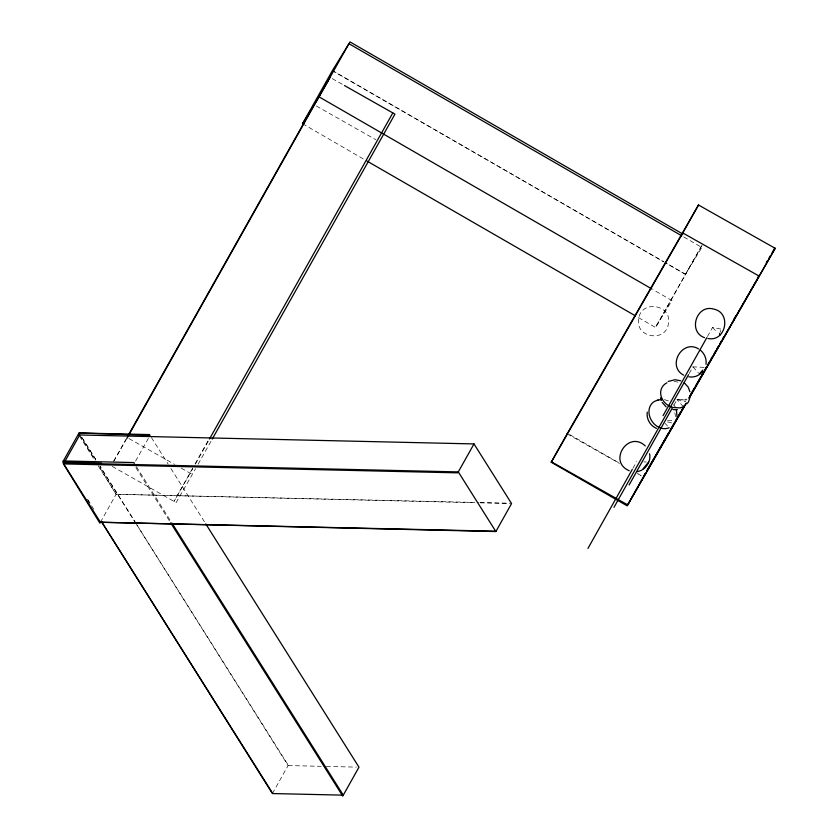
<?xml version="1.0" encoding="UTF-8"?>
<svg xmlns="http://www.w3.org/2000/svg" width="838" height="838" viewBox="0 0 838 838"><rect width="100%" height="100%" fill="white"/><g stroke="black" fill="none" stroke-linecap="round" stroke-linejoin="round"><path stroke-width="0.63" stroke-dasharray="4.19 3.14" d="M719.947 332.571L720.816 330.423M100.424 522.252L116.126 494.273L98.591 465.729M135.588 461.11L148.776 437.604M272.402 793.544L288.094 765.565L136.688 524.693M632.92 468.295L636.691 461.581M689.182 373.57L692.953 366.855L704.863 367.379M673.878 405.215L677.02 399.611L687.003 399.192M113.685 461.214L125.857 439.562M192.583 468.348L174.011 501.386L192.782 468.683M195.139 463.802L208.599 439.856M195.348 464.126L208.819 440.18M112.25 466.41L176.137 502.591L195.558 468.756M198.124 464.189L211.595 440.243M702.076 245.146L655.505 327.428L637.404 316.984M707.44 336.541L712.551 327.459L721.864 329.271M701.448 246.236L655.505 327.428L672.013 300.591L653.053 289.644M113.643 461.403L127.334 437.625L174.503 464.336M685.39 274.277L665.026 262.524L685.39 274.277L701.898 247.44L682.939 236.494M667.551 420.54L673.783 420.278M98.14 465.719L116.126 494.273L478.634 502.496M479.944 502.528L511.358 503.24M116.126 494.273L475.02 502.716M480.237 502.842L508.949 503.512M288.094 765.565L321.122 766.32M326.349 766.435L356.37 767.116M683.452 406.776L677.02 399.611L687.736 400.093M643.835 461.895L646.213 462M664.398 399.632L669.583 401.276M677.02 399.611L685.819 401.643M667.561 421.933L672.568 423.106M332.183 78.583L343.412 84.942M316.366 106.017L375.874 139.726M567.137 433.833L619.492 463.414M637.697 473.69L641.112 475.628L637.718 473.659M181.238 468.159L192.352 474.455M569.714 434.597L619.586 463.236M332.445 70.549L663.895 261.865L333.482 71.345M302.56 123.699L364.698 159.733M665.026 423.379L667.498 425.997M712.551 327.459L717.38 332.655M692.953 366.855L698.588 373.12M673.689 404.88L675.166 406.755M151.427 437.583L168.134 464.126M170.921 468.547L205.048 522.744M136.416 466.661L171.245 521.969M135.882 467.614L170.02 521.812M136.804 524.693L288.492 765.576M79.463 436.053L94.684 460.219M87.707 499.626L94.663 510.677M87.655 499.626L90.431 504.047M79.715 434.974L95.228 460.23M674.014 381.468A15.094 12.727 29.9 0 1 677.806 382.149M674.81 412.925A15.094 12.277 56.3 0 1 675.376 416.643M638.671 318.89C634.921 337.892 666.21 342.899 668.441 323.478C672.181 304.477 640.902 299.47 638.671 318.89M95.752 459.496L81.139 436.294L95.721 459.496M136.102 523.582L99.921 466.127L135.997 523.582"/><path stroke-width="1.26" d="M647.282 412.118C646.224 418.832 650.225 425.861 656.521 428.386M677.052 416.706L676.329 409.541M706.005 364.331C706.822 358.894 704.465 353.343 700.17 349.98M79.044 432.984L150.033 435.372L149.531 434.576L79.044 432.984L62.819 461.906L101.534 463.205M78.772 434.953L474.004 443.931L511.568 503.575L495.866 531.554L458.302 471.909L63.08 462.932L100.424 522.252L99.9 523.195L63.479 463.906L79.715 434.974M474.004 443.931L457.768 472.852L63.479 463.906M643.385 476.906L627.159 505.838L551.215 462.22L567.452 433.288M682.268 233.928L698.504 204.996L775.181 248.32L689.025 398.511M587.962 548.398L632.292 469.416M663.057 415.669L706.801 337.672M613.961 507.346L688.553 374.691M629.129 484.951L672.621 407.446L680.079 407.897L683.452 406.776M128.413 435.016L305.242 120.546M306.436 118.42L311.642 109.15M126.852 438.484L329.942 77.316L324.903 86.042M681.807 235.845L348.954 43.702L332.351 70.696L302.466 123.846L319.069 96.862L349.97 41.9L682.823 234.043M209.458 439.039L392.823 112.931M212.234 439.102L394.96 114.136L344.533 85.581M567.137 433.833L698.504 204.996M551.215 462.22L682.802 232.974L759.49 276.289M668.755 432.733L646.643 471.249L684.489 405.613M670.054 430.46L674.6 422.53M675.91 420.267L677.858 416.863M679.157 414.601L680.456 412.338M681.755 410.075L684.363 405.54M690.858 394.216L694.765 387.418M696.064 385.145L700.62 377.215M701.919 374.953L703.868 371.559M705.167 369.286L706.465 367.023M707.775 364.76L709.723 361.356M711.022 359.093L712.321 356.831M714.269 353.427L715.579 351.164M716.878 348.901L718.176 346.628M720.125 343.234L721.424 340.972M722.733 338.699L724.032 336.436M733.784 319.446L735.733 316.041M757.845 277.525L759.144 275.262M766.299 262.797L767.598 260.534M768.907 258.272L770.206 255.999M772.154 252.605L774.752 248.069M551.435 461.811L627.693 504.885L685.568 404.063M689.475 397.264L759.06 276.048M689.056 397.694L719.077 345.633M720.376 343.371L730.82 325.27M732.119 323.007L775.181 248.32M627.693 504.885L686.406 403.036M648.602 462.105L643.123 468.735M702.778 371.025C699.96 375.571 694.074 377.781 688.888 376.817M699.395 374.01L702.778 370.071M707.921 338.479C725.928 342.292 731.784 312.867 714.018 309.17C696.629 303.639 687.506 331.67 704.507 337.662M686.835 403.79L688.333 402.219L689.496 399.087A15.094 12.727 29.9 0 0 689.684 395.672M668.211 381.458L675.04 379.708L680.833 380.819M657.17 400.25L662.02 399.328M637.069 471.637C645.25 470.464 651.377 461.832 649.576 453.725M677.408 409.677L672.956 409.583M63.353 460.952L64.736 463.163L63.353 460.952L133.829 462.555L134.331 463.341M495.656 531.219L100.424 522.252L495.866 531.554M698.536 348.901C682.101 338.824 666.587 366.29 683.703 375.162M629.212 470.726C607.519 461.633 628.311 429.8 645.291 445.952M319.069 96.862L651.922 288.995M366.96 161.043L635.131 315.685M684.237 382.736L688.187 387.135L689.904 391.765M666.137 406.849L662.188 402.45M205.75 523.855L358.978 767.179L342.742 796.1L170.711 522.912M171.937 523.069L343.276 795.147L272.402 793.544L101.545 521.728L272.79 793.555M660.47 397.82L661.308 400.585M719.517 333.639L719.8 335.252M672.568 407.436A15.094 12.727 29.9 0 1 660.962 395.662A15.094 12.727 29.9 0 1 666.922 382.809M669.143 427.747A15.094 12.277 56.3 0 1 650.131 417.743A15.094 12.277 56.3 0 1 658.333 400.197M645.344 473.512L644.034 475.775L645.344 473.512"/></g></svg>
